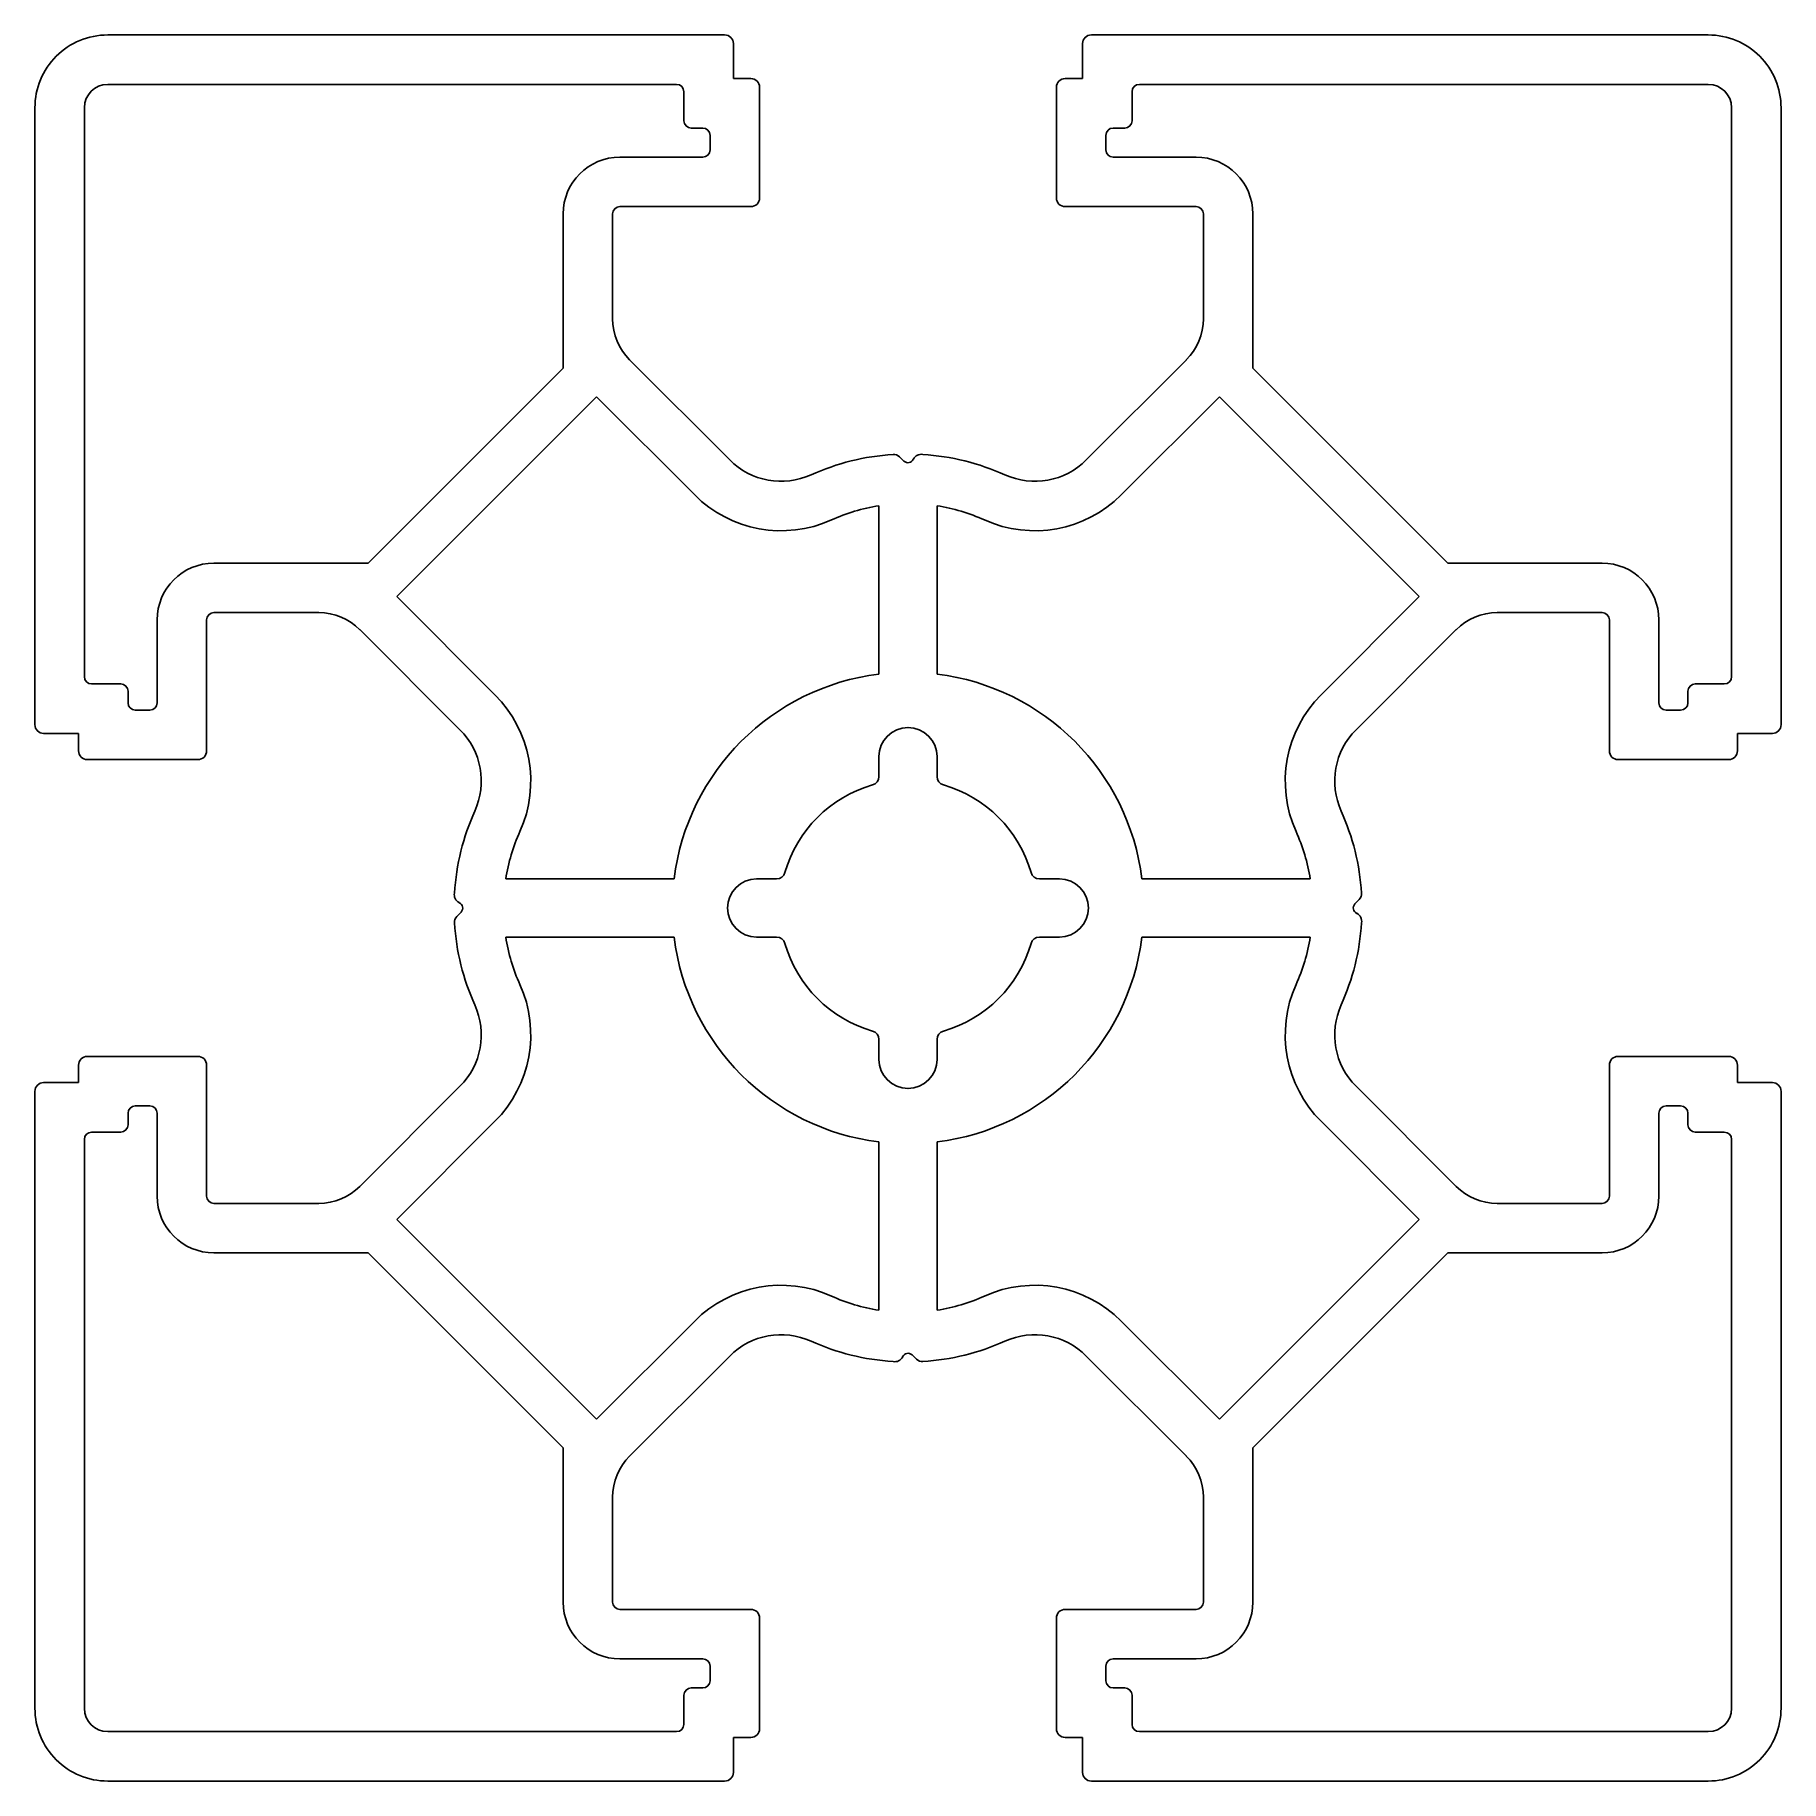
# Model space of a CAD drawing. Extents: x 1456.5 to 1516.5, y 1440.5 to 1500.5.
import ezdxf

# ---------------------------------------------------------------- set-up
doc = ezdxf.new("R2010")
doc.units = 0
doc.layers.get('0').update_dxf_attribs({"linetype": 'CONTINUOUS'})

msp = doc.modelspace()

# ---------------------------------------------------------------- linework, layer by layer
for p, q in [((1480.159, 1500.483), (1458.959, 1500.483)), ((1480.459, 1498.983), (1480.459, 1500.183)), ((1492.459, 1500.183), (1492.459, 1498.983)), ((1513.959, 1500.483), (1492.759, 1500.483)), ((1481.059, 1498.983), (1480.459, 1498.983)), ((1492.459, 1498.983), (1491.859, 1498.983)), ((1458.959, 1498.783), (1478.509, 1498.783)), ((1478.759, 1498.533), (1478.759, 1497.533)), ((1481.359, 1494.883), (1481.359, 1498.683)), ((1491.559, 1498.683), (1491.559, 1494.883)), ((1494.159, 1497.533), (1494.159, 1498.533)), ((1494.409, 1498.783), (1513.959, 1498.783)), ((1456.459, 1497.983), (1456.459, 1476.783)), ((1458.159, 1478.433), (1458.159, 1497.983)), ((1514.759, 1497.983), (1514.759, 1478.433)), ((1516.459, 1476.783), (1516.459, 1497.983)), ((1479.009, 1497.283), (1479.409, 1497.283)), ((1479.659, 1497.033), (1479.659, 1496.533)), ((1493.259, 1496.533), (1493.259, 1497.033)), ((1493.509, 1497.283), (1493.909, 1497.283)), ((1479.409, 1496.283), (1476.559, 1496.283)), ((1496.359, 1496.283), (1493.509, 1496.283)), ((1474.609, 1494.333), (1474.609, 1489.03)), ((1476.309, 1490.73), (1476.309, 1494.333)), ((1476.559, 1494.583), (1481.059, 1494.583)), ((1491.859, 1494.583), (1496.359, 1494.583)), ((1496.609, 1494.333), (1496.609, 1490.73)), ((1498.309, 1489.03), (1498.309, 1494.333)), ((1480.333, 1485.878), (1476.895, 1489.315)), ((1496.024, 1489.315), (1492.586, 1485.878)), ((1474.609, 1489.03), (1467.913, 1482.333)), ((1505.006, 1482.333), (1498.309, 1489.03)), ((1468.89, 1481.189), (1475.754, 1488.053)), ((1475.754, 1488.053), (1479.131, 1484.676)), ((1493.788, 1484.676), (1497.165, 1488.053)), ((1497.165, 1488.053), (1504.029, 1481.189)), ((1486.32, 1485.84), (1486.172, 1485.983)), ((1485.459, 1484.305), (1485.459, 1478.521)), ((1487.459, 1478.521), (1487.459, 1484.305)), ((1467.913, 1482.333), (1462.609, 1482.333)), ((1510.309, 1482.333), (1505.006, 1482.333)), ((1472.267, 1477.812), (1468.89, 1481.189)), ((1504.029, 1481.189), (1500.652, 1477.812)), ((1460.659, 1480.383), (1460.659, 1477.533)), ((1462.359, 1475.883), (1462.359, 1480.383)), ((1462.609, 1480.633), (1466.213, 1480.633)), ((1506.706, 1480.633), (1510.309, 1480.633)), ((1510.559, 1480.383), (1510.559, 1475.883)), ((1512.259, 1477.533), (1512.259, 1480.383)), ((1467.627, 1480.048), (1471.065, 1476.61)), ((1501.854, 1476.61), (1505.291, 1480.048)), ((1459.409, 1478.183), (1458.409, 1478.183)), ((1459.659, 1477.533), (1459.659, 1477.933)), ((1513.259, 1477.933), (1513.259, 1477.533)), ((1514.509, 1478.183), (1513.509, 1478.183)), ((1460.409, 1477.283), (1459.909, 1477.283)), ((1513.009, 1477.283), (1512.509, 1477.283)), ((1456.759, 1476.483), (1457.959, 1476.483)), ((1457.959, 1476.483), (1457.959, 1475.883)), ((1514.959, 1475.883), (1514.959, 1476.483)), ((1514.959, 1476.483), (1516.159, 1476.483)), ((1458.259, 1475.583), (1462.059, 1475.583)), ((1485.46, 1475), (1485.46, 1475.684)), ((1487.459, 1475.684), (1487.459, 1475)), ((1510.859, 1475.583), (1514.659, 1475.583)), ((1478.421, 1471.483), (1472.638, 1471.483)), ((1481.258, 1471.483), (1481.943, 1471.483)), ((1490.976, 1471.483), (1491.66, 1471.483)), ((1500.281, 1471.483), (1494.497, 1471.483)), ((1501.816, 1470.623), (1501.959, 1470.77)), ((1471.103, 1470.344), (1470.96, 1470.196)), ((1472.638, 1469.483), (1478.421, 1469.483)), ((1481.943, 1469.484), (1481.258, 1469.484)), ((1491.66, 1469.484), (1490.976, 1469.484)), ((1494.497, 1469.483), (1500.281, 1469.483)), ((1485.46, 1465.282), (1485.46, 1465.967)), ((1487.459, 1465.967), (1487.459, 1465.282)), ((1462.059, 1465.383), (1458.259, 1465.383)), ((1514.659, 1465.383), (1510.859, 1465.383)), ((1457.959, 1465.083), (1457.959, 1464.483)), ((1462.359, 1460.583), (1462.359, 1465.083)), ((1510.559, 1465.083), (1510.559, 1460.583)), ((1514.959, 1464.483), (1514.959, 1465.083)), ((1456.459, 1464.183), (1456.459, 1442.983)), ((1457.959, 1464.483), (1456.759, 1464.483)), ((1471.065, 1464.357), (1467.627, 1460.919)), ((1505.291, 1460.919), (1501.854, 1464.357)), ((1516.159, 1464.483), (1514.959, 1464.483)), ((1516.459, 1442.983), (1516.459, 1464.183)), ((1459.659, 1463.033), (1459.659, 1463.433)), ((1459.909, 1463.683), (1460.409, 1463.683)), ((1460.659, 1463.433), (1460.659, 1460.583)), ((1512.259, 1460.583), (1512.259, 1463.433)), ((1512.509, 1463.683), (1513.009, 1463.683)), ((1513.259, 1463.433), (1513.259, 1463.033)), ((1468.89, 1459.778), (1472.267, 1463.155)), ((1500.652, 1463.155), (1504.029, 1459.778)), ((1458.159, 1442.983), (1458.159, 1462.533)), ((1458.409, 1462.783), (1459.409, 1462.783)), ((1485.459, 1462.445), (1485.459, 1456.662)), ((1487.459, 1456.662), (1487.459, 1462.445)), ((1513.509, 1462.783), (1514.509, 1462.783)), ((1514.759, 1462.533), (1514.759, 1442.983)), ((1466.213, 1460.333), (1462.609, 1460.333)), ((1510.309, 1460.333), (1506.706, 1460.333)), ((1475.754, 1452.914), (1468.89, 1459.778)), ((1504.029, 1459.778), (1497.165, 1452.914)), ((1462.609, 1458.633), (1467.913, 1458.633)), ((1467.913, 1458.633), (1474.609, 1451.937)), ((1498.309, 1451.937), (1505.006, 1458.633)), ((1505.006, 1458.633), (1510.309, 1458.633)), ((1479.131, 1456.291), (1475.754, 1452.914)), ((1497.165, 1452.914), (1493.788, 1456.291)), ((1476.895, 1451.651), (1480.333, 1455.089)), ((1486.599, 1455.127), (1486.747, 1454.984)), ((1492.586, 1455.089), (1496.024, 1451.651)), ((1474.609, 1451.937), (1474.609, 1446.633)), ((1498.309, 1446.633), (1498.309, 1451.937)), ((1476.309, 1446.633), (1476.309, 1450.237)), ((1496.609, 1450.237), (1496.609, 1446.633)), ((1481.059, 1446.383), (1476.559, 1446.383)), ((1481.359, 1442.283), (1481.359, 1446.083)), ((1491.559, 1446.083), (1491.559, 1442.283)), ((1496.359, 1446.383), (1491.859, 1446.383)), ((1476.559, 1444.683), (1479.409, 1444.683)), ((1479.659, 1444.433), (1479.659, 1443.933)), ((1493.259, 1443.933), (1493.259, 1444.433)), ((1493.509, 1444.683), (1496.359, 1444.683)), ((1479.409, 1443.683), (1479.009, 1443.683)), ((1493.909, 1443.683), (1493.509, 1443.683)), ((1478.759, 1443.433), (1478.759, 1442.433)), ((1494.159, 1442.433), (1494.159, 1443.433)), ((1478.509, 1442.183), (1458.959, 1442.183)), ((1480.459, 1440.783), (1480.459, 1441.983)), ((1480.459, 1441.983), (1481.059, 1441.983)), ((1491.859, 1441.983), (1492.459, 1441.983)), ((1492.459, 1441.983), (1492.459, 1440.783)), ((1513.959, 1442.183), (1494.409, 1442.183)), ((1458.959, 1440.483), (1480.159, 1440.483)), ((1492.759, 1440.483), (1513.959, 1440.483))]:
    msp.add_line(p, q)
for centre, radius, start, end in [((1458.959, 1497.983), 2.5, 90, 135), ((1480.159, 1500.183), 0.3, 0, 90), ((1492.759, 1500.183), 0.3, 90, 180), ((1513.959, 1497.983), 2.5, 45, 90), ((1458.959, 1497.983), 2.5, 135, 180), ((1513.959, 1497.983), 2.5, 0, 45), ((1481.059, 1498.683), 0.3, 0, 90), ((1491.859, 1498.683), 0.3, 90, 180), ((1458.959, 1497.983), 0.8, 90, 180), ((1478.509, 1498.533), 0.25, 0, 90), ((1494.409, 1498.533), 0.25, 90, 180), ((1513.959, 1497.983), 0.8, 0, 90), ((1479.009, 1497.533), 0.25, 180, 270), ((1479.409, 1497.033), 0.25, 0, 90), ((1493.509, 1497.033), 0.25, 90, 180), ((1493.909, 1497.533), 0.25, 270, 360), ((1479.409, 1496.533), 0.25, 270, 360), ((1493.509, 1496.533), 0.25, 180, 270), ((1476.559, 1494.333), 1.95, 90, 180), ((1496.359, 1494.333), 1.95, 0, 90), ((1481.059, 1494.883), 0.3, 270, 0), ((1491.859, 1494.883), 0.3, 180, 270), ((1476.559, 1494.333), 0.25, 90, 180), ((1496.359, 1494.333), 0.25, 0, 90), ((1478.309, 1490.73), 2, 180, 225), ((1494.609, 1490.73), 2, 315, 360), ((1482.1, 1487.646), 2.5, 225, 294.2817), ((1486.459, 1477.983), 8.1, 93.64492, 114.2817), ((1485.964, 1485.768), 0.3, 45.91028, 93.64492), ((1486.459, 1485.983), 0.2, 225.91028, 336.48367), ((1486.913, 1485.773), 0.3, 78.20904, 154.26719), ((1486.459, 1477.983), 8.1, 65.7183, 86.35508), ((1490.818, 1487.646), 2.5, 245.7183, 315), ((1482.1, 1487.646), 4.2, 225, 294.2817), ((1490.818, 1487.646), 4.2, 245.7183, 315), ((1486.459, 1477.983), 6.4, 98.9893, 114.2817), ((1486.459, 1477.983), 6.4, 65.7183, 81.0107), ((1462.609, 1480.383), 1.95, 90, 180), ((1510.309, 1480.383), 1.95, 0, 90), ((1462.609, 1480.383), 0.25, 90, 180), ((1466.213, 1478.633), 2, 45, 90), ((1506.706, 1478.633), 2, 90, 135), ((1510.309, 1480.383), 0.25, 0, 90), ((1458.409, 1478.433), 0.25, 180, 270), ((1486.459, 1470.483), 8.1, 97.09165, 172.90835), ((1486.459, 1470.483), 8.1, 7.09165, 82.90835), ((1514.509, 1478.433), 0.25, 270, 360), ((1459.409, 1477.933), 0.25, 0, 90), ((1469.297, 1474.842), 4.2, 335.7183, 45), ((1503.622, 1474.842), 4.2, 135, 204.2817), ((1513.509, 1477.933), 0.25, 90, 180), ((1459.909, 1477.533), 0.25, 180, 270), ((1460.409, 1477.533), 0.25, 270, 360), ((1512.509, 1477.533), 0.25, 180, 270), ((1513.009, 1477.533), 0.25, 270, 360), ((1456.759, 1476.783), 0.3, 180, 270), ((1469.297, 1474.842), 2.5, 335.7183, 45), ((1486.46, 1475.684), 1, 90.01855, 180.0019), ((1486.459, 1475.684), 1, 360, 89.98145), ((1503.622, 1474.842), 2.5, 135, 204.2817), ((1516.159, 1476.783), 0.3, 270, 0), ((1458.259, 1475.883), 0.3, 180, 270), ((1462.059, 1475.883), 0.3, 270, 0), ((1510.859, 1475.883), 0.3, 180, 270), ((1514.659, 1475.883), 0.3, 270, 360), ((1485.16, 1475), 0.3, 286.05288, 0.00095), ((1487.759, 1475), 0.3, 179.99905, 253.94712), ((1486.459, 1470.483), 4.4, 106.05288, 163.94712), ((1486.459, 1470.483), 4.4, 16.05288, 73.94712), ((1478.959, 1470.483), 8.1, 155.7183, 176.35508), ((1493.959, 1470.483), 8.1, 3.64492, 24.2817), ((1478.959, 1470.483), 6.4, 155.7183, 171.0107), ((1493.959, 1470.483), 6.4, 8.9893, 24.2817), ((1481.258, 1470.483), 1, 89.99999, 179.98145), ((1481.943, 1471.783), 0.3, 269.99905, 343.94712), ((1490.976, 1471.783), 0.3, 196.05288, 270.00095), ((1491.66, 1470.483), 1, 0.01855, 90.0019), ((1471.169, 1470.937), 0.3, 168.20904, 244.26719), ((1470.959, 1470.483), 0.2, 315.91028, 66.48367), ((1501.959, 1470.483), 0.2, 135.91028, 246.48367), ((1501.744, 1470.979), 0.3, 315.91028, 3.64492), ((1471.175, 1469.987), 0.3, 135.91028, 183.64492), ((1481.258, 1470.484), 1, 180.01855, 270.0019), ((1491.66, 1470.484), 1, 269.99999, 359.98145), ((1501.749, 1470.03), 0.3, 348.20904, 64.26719), ((1478.959, 1470.483), 8.1, 183.64492, 204.2817), ((1478.959, 1470.483), 6.4, 188.9893, 204.2817), ((1486.459, 1470.483), 8.1, 187.09165, 262.90835), ((1481.943, 1469.184), 0.3, 16.05288, 90.00095), ((1486.459, 1470.483), 8.1, 277.09165, 352.90835), ((1490.976, 1469.184), 0.3, 89.99905, 163.94712), ((1493.959, 1470.483), 6.4, 335.7183, 351.0107), ((1493.959, 1470.483), 8.1, 335.7183, 356.35508), ((1486.459, 1470.483), 4.4, 196.05288, 253.94712), ((1486.459, 1470.483), 4.4, 286.05288, 343.94712), ((1469.297, 1466.124), 4.2, 315, 24.2817), ((1503.622, 1466.124), 4.2, 155.7183, 225), ((1469.297, 1466.124), 2.5, 315, 24.2817), ((1503.622, 1466.124), 2.5, 155.7183, 225), ((1485.16, 1465.967), 0.3, 359.99905, 73.94712), ((1487.759, 1465.967), 0.3, 106.05288, 180.00095), ((1458.259, 1465.083), 0.3, 90, 180), ((1462.059, 1465.083), 0.3, 0, 90), ((1486.46, 1465.282), 1, 180, 269.98145), ((1486.459, 1465.282), 1, 270.01855, 0.0019), ((1510.859, 1465.083), 0.3, 90, 180), ((1514.659, 1465.083), 0.3, 0, 90), ((1456.759, 1464.183), 0.3, 90, 180), ((1516.159, 1464.183), 0.3, 0, 90), ((1459.909, 1463.433), 0.25, 90, 180), ((1460.409, 1463.433), 0.25, 0, 90), ((1512.509, 1463.433), 0.25, 90, 180), ((1513.009, 1463.433), 0.25, 0, 90), ((1459.409, 1463.033), 0.25, 270, 360), ((1513.509, 1463.033), 0.25, 180, 270), ((1458.409, 1462.533), 0.25, 90, 180), ((1514.509, 1462.533), 0.25, 0, 90), ((1462.609, 1460.583), 1.95, 180, 270), ((1462.609, 1460.583), 0.25, 180, 270), ((1466.213, 1462.333), 2, 270, 315), ((1506.706, 1462.333), 2, 225, 270), ((1510.309, 1460.583), 1.95, 270, 0), ((1510.309, 1460.583), 0.25, 270, 360), ((1482.1, 1453.321), 4.2, 65.7183, 135), ((1490.818, 1453.321), 4.2, 45, 114.2817), ((1486.459, 1462.983), 6.4, 245.7183, 261.0107), ((1486.459, 1462.983), 6.4, 278.9893, 294.2817), ((1482.1, 1453.321), 2.5, 65.7183, 135), ((1490.818, 1453.321), 2.5, 45, 114.2817), ((1486.459, 1462.983), 8.1, 245.7183, 266.35508), ((1486.006, 1455.193), 0.3, 258.20904, 334.26719), ((1486.459, 1454.983), 0.2, 45.91028, 156.48367), ((1486.459, 1462.983), 8.1, 273.64492, 294.2817), ((1486.955, 1455.199), 0.3, 225.91028, 273.64492), ((1478.309, 1450.237), 2, 135, 180), ((1494.609, 1450.237), 2, 0, 45), ((1476.559, 1446.633), 1.95, 180, 270), ((1476.559, 1446.633), 0.25, 180, 270), ((1496.359, 1446.633), 1.95, 270, 0), ((1496.359, 1446.633), 0.25, 270, 360), ((1481.059, 1446.083), 0.3, 0, 90), ((1491.859, 1446.083), 0.3, 90, 180), ((1479.409, 1444.433), 0.25, 0, 90), ((1493.509, 1444.433), 0.25, 90, 180), ((1479.009, 1443.433), 0.25, 90, 180), ((1479.409, 1443.933), 0.25, 270, 360), ((1493.509, 1443.933), 0.25, 180, 270), ((1493.909, 1443.433), 0.25, 0, 90), ((1458.959, 1442.983), 2.5, 180, 225), ((1458.959, 1442.983), 0.8, 180, 270), ((1478.509, 1442.433), 0.25, 270, 360), ((1494.409, 1442.433), 0.25, 180, 270), ((1513.959, 1442.983), 0.8, 270, 360), ((1513.959, 1442.983), 2.5, 315, 0), ((1481.059, 1442.283), 0.3, 270, 0), ((1491.859, 1442.283), 0.3, 180, 270), ((1458.959, 1442.983), 2.5, 225, 270), ((1513.959, 1442.983), 2.5, 270, 315), ((1480.159, 1440.783), 0.3, 270, 0), ((1492.759, 1440.783), 0.3, 180, 270)]:
    msp.add_arc(centre, radius, start, end)

doc.saveas('drawing.dxf')
